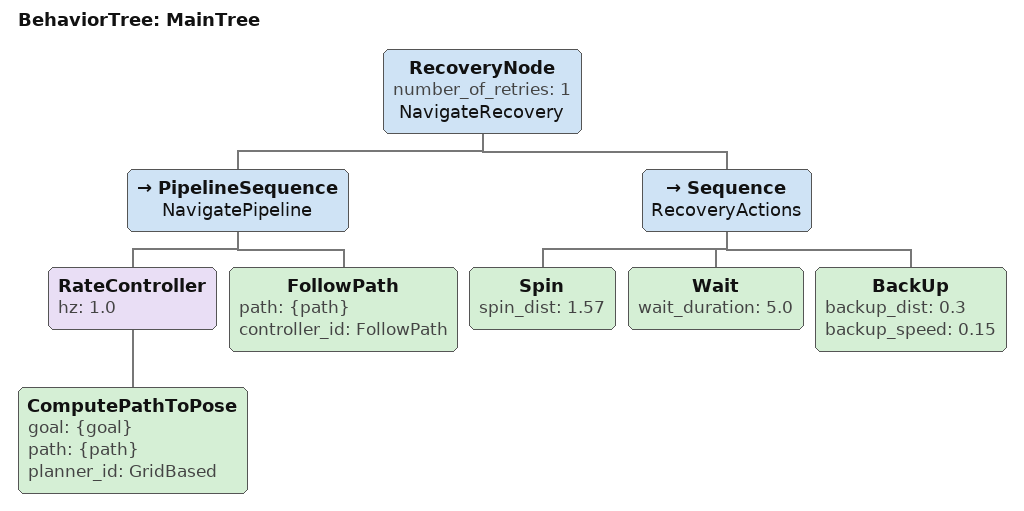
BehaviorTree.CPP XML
<?xml version="1.0" encoding="UTF-8"?>
<root BTCPP_format="4" main_tree_to_execute="MainTree">

  <BehaviorTree ID="MainTree">

    <RecoveryNode number_of_retries="1" name="NavigateRecovery">

      <!-- PRIMARY PIPELINE -->
      <PipelineSequence name="NavigatePipeline">

        <RateController hz="1.0">
          <ComputePathToPose
            goal="{goal}"
            path="{path}"
            planner_id="GridBased"/>
        </RateController>

        <FollowPath
          path="{path}"
          controller_id="FollowPath"/>

      </PipelineSequence>

      <!-- RECOVERY ACTIONS -->
      <Sequence name="RecoveryActions">
        <Spin spin_dist="1.57"/>
        <Wait wait_duration="5.0"/>
        <BackUp backup_dist="0.3" backup_speed="0.15"/>
      </Sequence>

    </RecoveryNode>

  </BehaviorTree>
</root>
